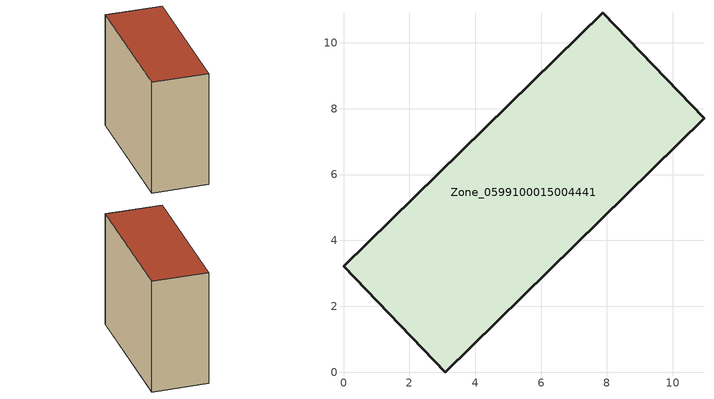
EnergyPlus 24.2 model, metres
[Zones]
Zone_0599100015004441
 floor ground (C_G): 3.09,0 0,3.21 7.87,10.91 10.95,7.71 z0.86
 wall outside (C_F): 0,3.21 3.09,0 10.95,7.71 7.87,10.91 0,3.21 z0.86:10.23
 roof outside (C_R): 10.95,7.71 7.87,10.91 0,3.21 3.09,0 z10.23
[BUILDING]
Pand.0599100015004441: North Axis=0; Terrain=City; Loads Convergence Tolerance Value=0.04; Temperature Convergence Tolerance Value=0.4; Solar Distribution=FullExterior; Maximum Number of Warmup Days=25; Minimum Number of Warmup Days=1
[Site:Location]
Rotterdam.The.Hague.AP_ZH_NLD Design_Conditions: Latitude=51.96; Longitude=4.45; Time Zone=1; Elevation=-4.5
[SITE:GROUNDTEMPERATURE:BUILDINGSURFACE]
18, 18, 18, 18, 18, 18, 18, 18, 18, 18, 18, 18
[MATERIAL] Thermal Absorptance=0.9; Solar Absorptance=0.7; Visible Absorptance=0.7
Name | Roughness | Thickness | Conductivity | Density | Specific Heat
G.TC.1975-1991 | MediumSmooth | 0.15 | 0.288461 | 540 | 1210
F.TC.1975-1991 | Rough | 0.3 | 0.230769 | 1920 | 840
R.TC.1975-1991 | MediumRough | 0.2 | 0.153846 | 1500 | 1000
[CONSTRUCTION]
C_G: G.TC.1975-1991
C_F: F.TC.1975-1991
C_R: R.TC.1975-1991
[ZONE]
Zone_0599100015004441: Type=1; Multiplier=1; Ceiling Height=Autocalculate; Volume=Autocalculate; Floor Area=autocalculate; Part of Total Floor Area=Yes
[ZONEINFILTRATION:DESIGNFLOWRATE]
Infil_Zone_0599100015004441: Zone or ZoneList or Space or SpaceList=Zone_0599100015004441; Schedule=AlwaysOn; Design Flow Rate Calculation Method=Flow/Area; Flow Rate per Floor Area=0.003; Constant Term Coefficient=1; Temperature Term Coefficient=0; Velocity Term Coefficient=0; Velocity Squared Term Coefficient=0
[HVACTEMPLATE:ZONE:IDEALLOADSAIRSYSTEM]
Zone_0599100015004441: Maximum Heating Supply Air Temperature=50; Minimum Cooling Supply Air Temperature=13; Maximum Heating Supply Air Humidity Ratio=0.0156; Minimum Cooling Supply Air Humidity Ratio=0.0077; Heating Limit=NoLimit; Cooling Limit=NoLimit; Dehumidification Control Type=ConstantSensibleHeatRatio; Cooling Sensible Heat Ratio=0.7; Dehumidification Setpoint=60; Humidification Control Type=None; Humidification Setpoint=30; Outdoor Air Method=None; Outdoor Air Flow Rate per Person=0.00944; Outdoor Air Flow Rate per Zone Floor Area=0; Outdoor Air Flow Rate per Zone=0; Demand Controlled Ventilation Type=None; Outdoor Air Economizer Type=NoEconomizer; Heat Recovery Type=None; Sensible Heat Recovery Effectiveness=0.7; Latent Heat Recovery Effectiveness=0.65
[ZONECONTROL:THERMOSTAT]
ThermostatControl_Zone_0599100015004441: Zone or ZoneList=Zone_0599100015004441; Control Type Schedule=DualSetpointControlType; Control 1=Thermostat_Zone_0599100015004441; Temperature Difference Between Cutout And Setpoint=0
[THERMOSTATSETPOINT:DUALSETPOINT]
Thermostat_Zone_0599100015004441: Heating Setpoint Temperature Schedule=HeatingSetpoint_Zone_0599100015004441; Cooling Setpoint Temperature Schedule=CoolingSetpoint_Zone_0599100015004441
[SCHEDULE:COMPACT]
HeatingSetpoint_Zone_0599100015004441: Through: 12/31, For: AllDays, Until: 24:00, 21
CoolingSetpoint_Zone_0599100015004441: Through: 12/31, For: AllDays, Until: 24:00, 24
DualSetpointControlType: Through: 12/31, For: AllDays, Until: 24:00, 4
AlwaysOn: Through: 12/31, For: AllDays, Until: 24:00, 1
